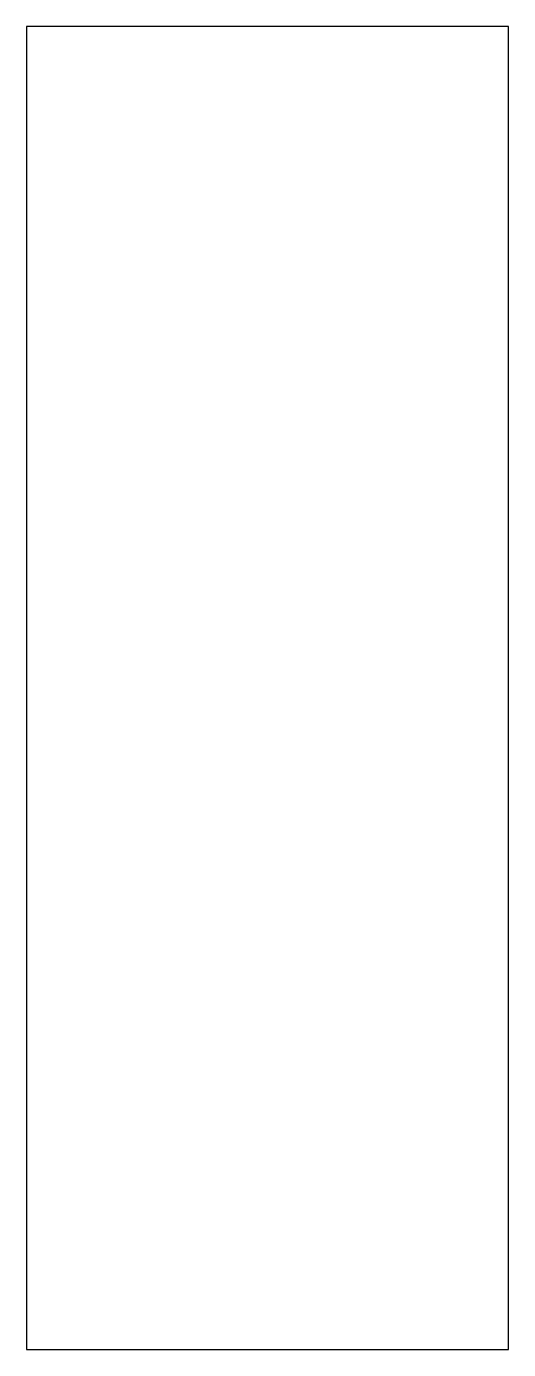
# Model space of a CAD drawing. Header units: millimetres. Extents: x -29 to 29, y -80 to 80.
import ezdxf

# ---------------------------------------------------------------- set-up
doc = ezdxf.new("R2010")
doc.units = ezdxf.units.MM

msp = doc.modelspace()

# ---------------------------------------------------------------- linework, layer by layer
msp.add_lwpolyline([(-29, -79.5), (29, -79.5), (29, 79.5), (-29, 79.5)], close=True)

doc.saveas('drawing.dxf')
